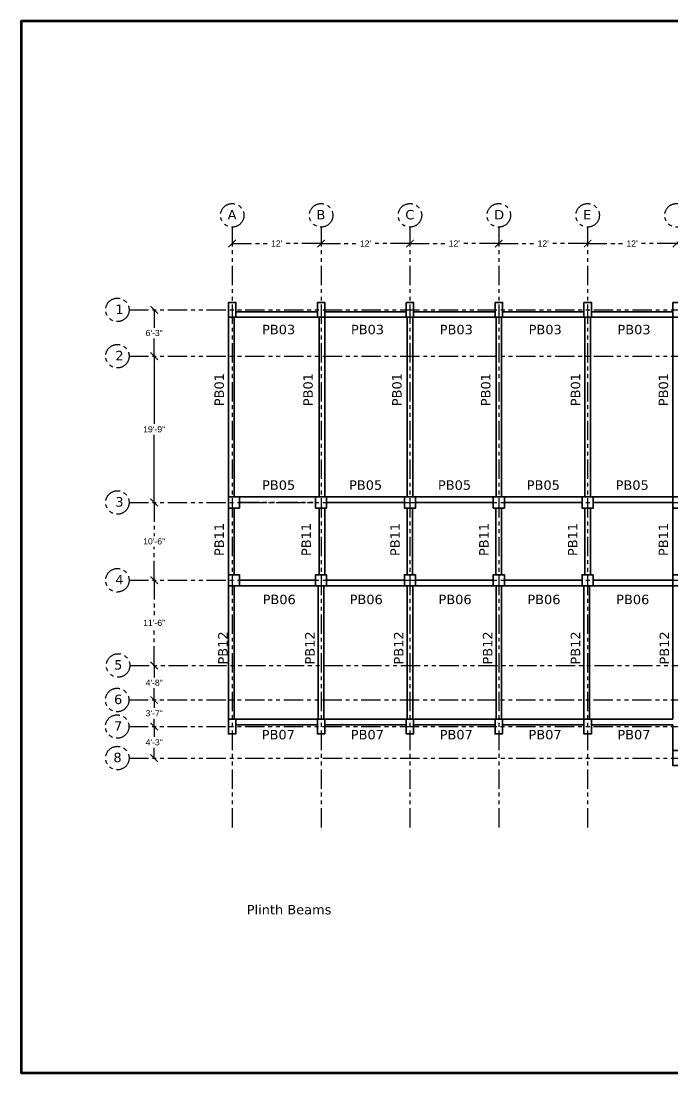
# Model space of a CAD drawing. Header units: feet. Extents: x 15113 to 123217, y -97269 to -8247.
# Drawn here: x 40909 to 41966, y -46489 to -44785 of the extents above; entities that cross this region are included whole.
import ezdxf

# ---------------------------------------------------------------- set-up
doc = ezdxf.new("R2010")
doc.units = ezdxf.units.FT
doc.header["$LTSCALE"] = 50.2
doc.header["$MEASUREMENT"] = 0
doc.header["$PDMODE"] = 3
doc.linetypes.add('PHANTOM2', pattern=[1.25, 0.625, -0.125, 0.125, -0.125, 0.125, -0.125])
doc.layers.get('0').update_dxf_attribs({"lineweight": 35})
for name, color, linetype, lineweight in [('drg seal', 250, 'Continuous', 120), ('Str Beam', 10, 'Continuous', 35), ('Str Column', 50, 'Continuous', 35), ('Str LBL', 3, 'Continuous', 35)]:
    doc.layers.add(name, color=color, linetype=linetype, lineweight=lineweight)
doc.layers.add('drg seal txt', color=7, linetype='Continuous')
doc.layers.add('Str grid', color=7, linetype='Continuous', true_color=0x17d337)
doc.styles.get("Standard").update_dxf_attribs({"font": 'arial.ttf'})
doc.dimstyles.new('Copy of Standard', dxfattribs={"dimscale": 40, "dimtxt": 0.25, "dimasz": 0.3, "dimexe": 0.18, "dimexo": 5, "dimgap": 0.09, "dimtad": 0, "dimtih": 1, "dimtoh": 1, "dimdec": 0, "dimzin": 0, "dimdsep": 46, "dimlunit": 4, "dimtxsty": 'Standard', "dimcen": 0.2, "dimse1": 1, "dimse2": 1, "dimadec": 0, "dimazin": 0, "dimtfac": 1, "dimtdec": 0, "dimtofl": 0, "dimtmove": 0, "dimatfit": 3, "dimfxl": 1, "dimtolj": 1, "dimtzin": 0, "dimarcsym": 0})

# ---------------------------------------------------------------- blocks, each defined once
blk = doc.blocks.new('_ArchTick')
at = {"color": 0, "linetype": 'ByBlock', "const_width": 0.15}
blk.add_lwpolyline([(-0.5, -0.5), (0.5, 0.5)], dxfattribs=at)
blk = doc.blocks.new('*D721')
at = {"layer": 'Defpoints', "color": 0, "linetype": 'PHANTOM2', "transparency": 16777216}
for p in [(41251.6, -45145.6), (41395.6, -45145.6), (41395.6, -45145.6)]:
    blk.add_point(p, dxfattribs=at)
at = {"layer": 'Str grid', "color": 0, "linetype": 'PHANTOM2', "lineweight": -2, "transparency": 16777216}
for p, q in [((41251.6, -45145.6), (41312, -45145.6)), ((41395.6, -45145.6), (41335.3, -45145.6))]:
    blk.add_line(p, q, dxfattribs=at)
at = {"layer": 'Str grid', "color": 0, "linetype": 'PHANTOM2', "lineweight": -2, "transparency": 16777216, "xscale": 12, "yscale": 12, "zscale": 12, "rotation": 180}
blk.add_blockref('_ArchTick', (41251.6, -45145.6), dxfattribs=at)
at = {"layer": 'Str grid', "color": 0, "linetype": 'PHANTOM2', "lineweight": -2, "transparency": 16777216, "xscale": 12, "yscale": 12, "zscale": 12}
blk.add_blockref('_ArchTick', (41395.6, -45145.6), dxfattribs=at)
at = {"layer": 'Str grid', "color": 0, "linetype": 'PHANTOM2', "transparency": 16777216, "insert": (41323.6, -45145.6), "char_height": 10, "attachment_point": 5}
blk.add_mtext("\\A1;12'", dxfattribs=at)
blk = doc.blocks.new('*D722')
at = {"layer": 'Defpoints', "color": 0, "linetype": 'PHANTOM2', "transparency": 16777216}
for p in [(41395.6, -45145.6), (41539.6, -45145.6), (41539.6, -45145.6)]:
    blk.add_point(p, dxfattribs=at)
at = {"layer": 'Str grid', "color": 0, "linetype": 'PHANTOM2', "lineweight": -2, "transparency": 16777216}
for p, q in [((41395.6, -45145.6), (41456, -45145.6)), ((41539.6, -45145.6), (41479.3, -45145.6))]:
    blk.add_line(p, q, dxfattribs=at)
at = {"layer": 'Str grid', "color": 0, "linetype": 'PHANTOM2', "lineweight": -2, "transparency": 16777216, "xscale": 12, "yscale": 12, "zscale": 12, "rotation": 180}
blk.add_blockref('_ArchTick', (41395.6, -45145.6), dxfattribs=at)
at = {"layer": 'Str grid', "color": 0, "linetype": 'PHANTOM2', "lineweight": -2, "transparency": 16777216, "xscale": 12, "yscale": 12, "zscale": 12}
blk.add_blockref('_ArchTick', (41539.6, -45145.6), dxfattribs=at)
at = {"layer": 'Str grid', "color": 0, "linetype": 'PHANTOM2', "transparency": 16777216, "insert": (41467.6, -45145.6), "char_height": 10, "attachment_point": 5}
blk.add_mtext("\\A1;12'", dxfattribs=at)
blk = doc.blocks.new('*D723')
at = {"layer": 'Defpoints', "color": 0, "linetype": 'PHANTOM2', "transparency": 16777216}
for p in [(41539.6, -45145.6), (41683.6, -45145.6), (41683.6, -45145.6)]:
    blk.add_point(p, dxfattribs=at)
at = {"layer": 'Str grid', "color": 0, "linetype": 'PHANTOM2', "lineweight": -2, "transparency": 16777216}
for p, q in [((41539.6, -45145.6), (41600, -45145.6)), ((41683.6, -45145.6), (41623.3, -45145.6))]:
    blk.add_line(p, q, dxfattribs=at)
at = {"layer": 'Str grid', "color": 0, "linetype": 'PHANTOM2', "lineweight": -2, "transparency": 16777216, "xscale": 12, "yscale": 12, "zscale": 12, "rotation": 180}
blk.add_blockref('_ArchTick', (41539.6, -45145.6), dxfattribs=at)
at = {"layer": 'Str grid', "color": 0, "linetype": 'PHANTOM2', "lineweight": -2, "transparency": 16777216, "xscale": 12, "yscale": 12, "zscale": 12}
blk.add_blockref('_ArchTick', (41683.6, -45145.6), dxfattribs=at)
at = {"layer": 'Str grid', "color": 0, "linetype": 'PHANTOM2', "transparency": 16777216, "insert": (41611.6, -45145.6), "char_height": 10, "attachment_point": 5}
blk.add_mtext("\\A1;12'", dxfattribs=at)
blk = doc.blocks.new('*D724')
at = {"layer": 'Defpoints', "color": 0, "linetype": 'PHANTOM2', "transparency": 16777216}
for p in [(41683.6, -45145.6), (41827.6, -45145.6), (41827.6, -45145.6)]:
    blk.add_point(p, dxfattribs=at)
at = {"layer": 'Str grid', "color": 0, "linetype": 'PHANTOM2', "lineweight": -2, "transparency": 16777216}
for p, q in [((41683.6, -45145.6), (41744, -45145.6)), ((41827.6, -45145.6), (41767.3, -45145.6))]:
    blk.add_line(p, q, dxfattribs=at)
at = {"layer": 'Str grid', "color": 0, "linetype": 'PHANTOM2', "lineweight": -2, "transparency": 16777216, "xscale": 12, "yscale": 12, "zscale": 12, "rotation": 180}
blk.add_blockref('_ArchTick', (41683.6, -45145.6), dxfattribs=at)
at = {"layer": 'Str grid', "color": 0, "linetype": 'PHANTOM2', "lineweight": -2, "transparency": 16777216, "xscale": 12, "yscale": 12, "zscale": 12}
blk.add_blockref('_ArchTick', (41827.6, -45145.6), dxfattribs=at)
at = {"layer": 'Str grid', "color": 0, "linetype": 'PHANTOM2', "transparency": 16777216, "insert": (41755.6, -45145.6), "char_height": 10, "attachment_point": 5}
blk.add_mtext("\\A1;12'", dxfattribs=at)
blk = doc.blocks.new('*D725')
at = {"layer": 'Defpoints', "color": 0, "linetype": 'PHANTOM2', "transparency": 16777216}
for p in [(41827.6, -45145.6), (41971.6, -45145.6), (41971.6, -45145.6)]:
    blk.add_point(p, dxfattribs=at)
at = {"layer": 'Str grid', "color": 0, "linetype": 'PHANTOM2', "lineweight": -2, "transparency": 16777216}
for p, q in [((41827.6, -45145.6), (41888, -45145.6)), ((41971.6, -45145.6), (41911.3, -45145.6))]:
    blk.add_line(p, q, dxfattribs=at)
at = {"layer": 'Str grid', "color": 0, "linetype": 'PHANTOM2', "lineweight": -2, "transparency": 16777216, "xscale": 12, "yscale": 12, "zscale": 12, "rotation": 180}
blk.add_blockref('_ArchTick', (41827.6, -45145.6), dxfattribs=at)
at = {"layer": 'Str grid', "color": 0, "linetype": 'PHANTOM2', "lineweight": -2, "transparency": 16777216, "xscale": 12, "yscale": 12, "zscale": 12}
blk.add_blockref('_ArchTick', (41971.6, -45145.6), dxfattribs=at)
at = {"layer": 'Str grid', "color": 0, "linetype": 'PHANTOM2', "transparency": 16777216, "insert": (41899.6, -45145.6), "char_height": 10, "attachment_point": 5}
blk.add_mtext("\\A1;12'", dxfattribs=at)
blk = doc.blocks.new('*D726')
at = {"layer": 'Defpoints', "color": 0, "linetype": 'PHANTOM2', "transparency": 16777216}
for p in [(41971.6, -45145.6), (42115.6, -45145.6), (42115.6, -45145.6)]:
    blk.add_point(p, dxfattribs=at)
at = {"layer": 'Str grid', "color": 0, "linetype": 'PHANTOM2', "lineweight": -2, "transparency": 16777216}
for p, q in [((41971.6, -45145.6), (42032, -45145.6)), ((42115.6, -45145.6), (42055.3, -45145.6))]:
    blk.add_line(p, q, dxfattribs=at)
at = {"layer": 'Str grid', "color": 0, "linetype": 'PHANTOM2', "lineweight": -2, "transparency": 16777216, "xscale": 12, "yscale": 12, "zscale": 12, "rotation": 180}
blk.add_blockref('_ArchTick', (41971.6, -45145.6), dxfattribs=at)
at = {"layer": 'Str grid', "color": 0, "linetype": 'PHANTOM2', "lineweight": -2, "transparency": 16777216, "xscale": 12, "yscale": 12, "zscale": 12}
blk.add_blockref('_ArchTick', (42115.6, -45145.6), dxfattribs=at)
at = {"layer": 'Str grid', "color": 0, "linetype": 'PHANTOM2', "transparency": 16777216, "insert": (42043.6, -45145.6), "char_height": 10, "attachment_point": 5}
blk.add_mtext("\\A1;12'", dxfattribs=at)
blk = doc.blocks.new('*D867')
at = {"layer": 'Defpoints', "color": 0, "linetype": 'PHANTOM2', "transparency": 16777216}
for p in [(41125.1, -45565.1), (41125.1, -45691.1), (41125.1, -45691.1)]:
    blk.add_point(p, dxfattribs=at)
at = {"layer": 'Str grid', "color": 0, "linetype": 'PHANTOM2', "lineweight": -2, "transparency": 16777216}
for p, q in [((41125.1, -45565.1), (41125.1, -45619.4)), ((41125.1, -45691.1), (41125.1, -45636.8))]:
    blk.add_line(p, q, dxfattribs=at)
at = {"layer": 'Str grid', "color": 0, "linetype": 'PHANTOM2', "lineweight": -2, "transparency": 16777216, "xscale": 12, "yscale": 12, "zscale": 12}
for p, rotation in [((41125.1, -45565.1), 90), ((41125.1, -45691.1), 270)]:
    blk.add_blockref('_ArchTick', p, dxfattribs=dict(at, rotation=rotation))
at = {"layer": 'Str grid', "color": 0, "linetype": 'PHANTOM2', "transparency": 16777216, "insert": (41125.1, -45628.1), "char_height": 10, "attachment_point": 5}
blk.add_mtext('\\A1;10\'-6"', dxfattribs=at)
blk = doc.blocks.new('*D868')
at = {"layer": 'Defpoints', "color": 0, "linetype": 'PHANTOM2', "transparency": 16777216}
for p in [(41125.1, -45691.1), (41125.1, -45829.1), (41125.1, -45829.1)]:
    blk.add_point(p, dxfattribs=at)
at = {"layer": 'Str grid', "color": 0, "linetype": 'PHANTOM2', "lineweight": -2, "transparency": 16777216}
for p, q in [((41125.1, -45691.1), (41125.1, -45751.4)), ((41125.1, -45829.1), (41125.1, -45768.8))]:
    blk.add_line(p, q, dxfattribs=at)
at = {"layer": 'Str grid', "color": 0, "linetype": 'PHANTOM2', "lineweight": -2, "transparency": 16777216, "xscale": 12, "yscale": 12, "zscale": 12}
for p, rotation in [((41125.1, -45691.1), 90), ((41125.1, -45829.1), 270)]:
    blk.add_blockref('_ArchTick', p, dxfattribs=dict(at, rotation=rotation))
at = {"layer": 'Str grid', "color": 0, "linetype": 'PHANTOM2', "transparency": 16777216, "insert": (41125.1, -45760.1), "char_height": 10, "attachment_point": 5}
blk.add_mtext('\\A1;11\'-6"', dxfattribs=at)
blk = doc.blocks.new('*D869')
at = {"layer": 'Defpoints', "color": 0, "linetype": 'PHANTOM2', "transparency": 16777216}
for p in [(41125.1, -45829.1), (41125.1, -45829.1), (41125.1, -45885)]:
    blk.add_point(p, dxfattribs=at)
at = {"layer": 'Str grid', "color": 0, "linetype": 'PHANTOM2', "lineweight": -2, "transparency": 16777216}
for p, q in [((41125.1, -45829.1), (41125.1, -45848.4)), ((41125.1, -45885), (41125.1, -45865.8))]:
    blk.add_line(p, q, dxfattribs=at)
at = {"layer": 'Str grid', "color": 0, "linetype": 'PHANTOM2', "lineweight": -2, "transparency": 16777216, "xscale": 12, "yscale": 12, "zscale": 12}
for p, rotation in [((41125.1, -45829.1), 90), ((41125.1, -45885), 270)]:
    blk.add_blockref('_ArchTick', p, dxfattribs=dict(at, rotation=rotation))
at = {"layer": 'Str grid', "color": 0, "linetype": 'PHANTOM2', "transparency": 16777216, "insert": (41125.1, -45857.1), "char_height": 10, "attachment_point": 5}
blk.add_mtext('\\A1;4\'-8"', dxfattribs=at)
blk = doc.blocks.new('*D864')
at = {"layer": 'Defpoints', "color": 0, "linetype": 'PHANTOM2', "transparency": 16777216}
for p in [(41125.1, -45885), (41125.1, -45928.1), (41125.1, -45928.1)]:
    blk.add_point(p, dxfattribs=at)
at = {"layer": 'Str grid', "color": 0, "linetype": 'PHANTOM2', "lineweight": -2, "transparency": 16777216}
for p, q in [((41125.1, -45885), (41125.1, -45897.8)), ((41125.1, -45928.1), (41125.1, -45915.3))]:
    blk.add_line(p, q, dxfattribs=at)
at = {"layer": 'Str grid', "color": 0, "linetype": 'PHANTOM2', "lineweight": -2, "transparency": 16777216, "xscale": 12, "yscale": 12, "zscale": 12}
for p, rotation in [((41125.1, -45885), 90), ((41125.1, -45928.1), 270)]:
    blk.add_blockref('_ArchTick', p, dxfattribs=dict(at, rotation=rotation))
at = {"layer": 'Str grid', "color": 0, "linetype": 'PHANTOM2', "transparency": 16777216, "insert": (41125.1, -45906.6), "char_height": 10, "attachment_point": 5}
blk.add_mtext('\\A1;3\'-7"', dxfattribs=at)
blk = doc.blocks.new('*D870')
at = {"layer": 'Defpoints', "color": 0, "linetype": 'PHANTOM2', "transparency": 16777216}
for p in [(41125.1, -45928.1), (41125.1, -45979.1), (41125.1, -45979.1)]:
    blk.add_point(p, dxfattribs=at)
at = {"layer": 'Str grid', "color": 0, "linetype": 'PHANTOM2', "lineweight": -2, "transparency": 16777216}
for p, q in [((41125.1, -45928.1), (41125.1, -45944.9)), ((41125.1, -45979.1), (41125.1, -45962.3))]:
    blk.add_line(p, q, dxfattribs=at)
at = {"layer": 'Str grid', "color": 0, "linetype": 'PHANTOM2', "lineweight": -2, "transparency": 16777216, "xscale": 12, "yscale": 12, "zscale": 12}
for p, rotation in [((41125.1, -45928.1), 90), ((41125.1, -45979.1), 270)]:
    blk.add_blockref('_ArchTick', p, dxfattribs=dict(at, rotation=rotation))
at = {"layer": 'Str grid', "color": 0, "linetype": 'PHANTOM2', "transparency": 16777216, "insert": (41125.1, -45953.6), "char_height": 10, "attachment_point": 5}
blk.add_mtext('\\A1;4\'-3"', dxfattribs=at)
blk = doc.blocks.new('*D865')
at = {"layer": 'Defpoints', "color": 0, "linetype": 'PHANTOM2', "ltscale": 150, "transparency": 16777216}
for p in [(41125.1, -45328.1), (41125.1, -45328.1), (41125.1, -45565.1)]:
    blk.add_point(p, dxfattribs=at)
at = {"layer": 'Str grid', "color": 0, "linetype": 'PHANTOM2', "lineweight": -2, "ltscale": 150, "transparency": 16777216}
for p, q in [((41125.1, -45328.1), (41125.1, -45437.9)), ((41125.1, -45565.1), (41125.1, -45455.3))]:
    blk.add_line(p, q, dxfattribs=at)
at = {"layer": 'Str grid', "color": 0, "linetype": 'PHANTOM2', "lineweight": -2, "ltscale": 150, "transparency": 16777216, "xscale": 12, "yscale": 12, "zscale": 12}
for p, rotation in [((41125.1, -45328.1), 90), ((41125.1, -45565.1), 270)]:
    blk.add_blockref('_ArchTick', p, dxfattribs=dict(at, rotation=rotation))
at = {"layer": 'Str grid', "color": 0, "linetype": 'PHANTOM2', "ltscale": 150, "transparency": 16777216, "insert": (41125.1, -45446.6), "char_height": 10, "attachment_point": 5}
blk.add_mtext('\\A1;19\'-9"', dxfattribs=at)
blk = doc.blocks.new('*D866')
at = {"layer": 'Defpoints', "color": 0, "linetype": 'PHANTOM2', "ltscale": 150, "transparency": 16777216}
for p in [(41125.1, -45253.1), (41125.1, -45328.1), (41125.1, -45328.1)]:
    blk.add_point(p, dxfattribs=at)
at = {"layer": 'Str LBL', "color": 0, "linetype": 'PHANTOM2', "lineweight": -2, "ltscale": 150, "transparency": 16777216}
for p, q in [((41125.1, -45253.1), (41125.1, -45281.9)), ((41125.1, -45328.1), (41125.1, -45299.3))]:
    blk.add_line(p, q, dxfattribs=at)
at = {"layer": 'Str LBL', "color": 0, "linetype": 'PHANTOM2', "lineweight": -2, "ltscale": 150, "transparency": 16777216, "xscale": 12, "yscale": 12, "zscale": 12}
for p, rotation in [((41125.1, -45253.1), 90), ((41125.1, -45328.1), 270)]:
    blk.add_blockref('_ArchTick', p, dxfattribs=dict(at, rotation=rotation))
at = {"layer": 'Str LBL', "color": 0, "linetype": 'PHANTOM2', "ltscale": 150, "transparency": 16777216, "insert": (41125.1, -45290.6), "char_height": 10, "attachment_point": 5}
blk.add_mtext('\\A1;6\'-3"', dxfattribs=at)

msp = doc.modelspace()

# ---------------------------------------------------------------- linework, layer by layer
at = {"layer": 'drg seal', "lineweight": 70}
msp.add_lwpolyline([(43162.40128, -46489.19371), (43162.40128, -44785.18658), (40909.29367, -44785.18658), (40909.29367, -46489.19371), (43162.09451, -46489.19371)], dxfattribs=at)
at = {"layer": 'Str Beam'}
for p, q in [((41257.63542, -45256.09296), (41389.63542, -45256.09296)), ((41401.63542, -45256.09296), (41533.63542, -45256.09296)), ((41545.63542, -45256.09296), (41677.63542, -45256.09296)), ((41689.63542, -45256.09296), (41821.63542, -45256.09296)), ((41833.63542, -45256.09296), (41965.63542, -45256.09296)), ((41245.63542, -45265.09257), (41245.62906, -45556.09257)), ((41254.63542, -45265.09277), (41254.62906, -45556.09257)), ((41257.63542, -45265.09296), (41389.63542, -45265.09296)), ((41392.63542, -45265.09296), (41392.63542, -45556.09257)), ((41401.63542, -45265.09296), (41533.63542, -45265.09296)), ((41401.63542, -45265.09296), (41401.63542, -45556.09257)), ((41535.13542, -45265.09257), (41535.13542, -45556.09257)), ((41544.13542, -45265.09257), (41544.13542, -45556.09257)), ((41545.63542, -45265.09296), (41677.63542, -45265.09296)), ((41679.13542, -45265.09257), (41679.13542, -45556.09257)), ((41688.13542, -45265.09257), (41688.13542, -45556.09257)), ((41689.63542, -45265.09296), (41821.63542, -45265.09296)), ((41823.13542, -45265.09257), (41823.13542, -45556.09257)), ((41832.13542, -45265.09257), (41832.13542, -45556.09257)), ((41833.63542, -45265.09296), (41965.63542, -45265.09296)), ((41965.63542, -45265.09257), (41965.63542, -45556.09257)), ((41263.62919, -45556.09257), (41386.63542, -45556.09257)), ((41404.63542, -45556.09257), (41530.63542, -45556.09257)), ((41404.63542, -45565.09257), (41530.63542, -45565.09257)), ((41548.63542, -45556.09257), (41674.63542, -45556.09257)), ((41548.63542, -45565.09257), (41674.63542, -45565.09257)), ((41692.63542, -45556.09257), (41818.63542, -45556.09257)), ((41692.63542, -45565.09257), (41818.63542, -45565.09257)), ((41836.63542, -45556.09257), (41965.63542, -45556.09257)), ((41836.63542, -45565.09257), (41965.63542, -45565.09257)), ((41245.62919, -45574.09257), (41245.62919, -45682.09257)), ((41254.62919, -45574.09257), (41254.62919, -45682.09257)), ((41392.63542, -45574.09257), (41392.63542, -45682.09257)), ((41401.63542, -45574.09257), (41401.63542, -45682.09257)), ((41534.98628, -45574.09257), (41534.98628, -45682.09257)), ((41543.98628, -45574.09257), (41543.98628, -45682.09257)), ((41678.98628, -45574.09257), (41678.98628, -45682.09257)), ((41687.98628, -45574.09257), (41687.98628, -45682.09257)), ((41823.13542, -45574.09257), (41823.13542, -45682.09257)), ((41832.13542, -45574.09257), (41832.13542, -45682.09257)), ((41965.63542, -45574.09257), (41965.63542, -45682.09257)), ((41245.62919, -45700.09257), (41245.62919, -45916.09257)), ((41254.62919, -45700.09257), (41254.62919, -45916.09257)), ((41263.62919, -45691.09257), (41386.63542, -45691.09257)), ((41263.62919, -45700.09257), (41386.63542, -45700.09257)), ((41391.13542, -45700.09257), (41391.13542, -45916.09257)), ((41400.13542, -45700.09257), (41400.13542, -45916.09257)), ((41404.63542, -45691.09257), (41530.63542, -45691.09257)), ((41404.63542, -45700.09257), (41530.63542, -45700.09257)), ((41535.13542, -45700.09257), (41535.13542, -45916.09257)), ((41544.13542, -45700.09257), (41544.13542, -45916.09257)), ((41548.63542, -45691.09257), (41674.63542, -45691.09257)), ((41548.63542, -45700.09257), (41674.63542, -45700.09257)), ((41679.13542, -45700.09257), (41679.13542, -45916.09257)), ((41688.13542, -45700.09257), (41688.13542, -45916.09257)), ((41692.63542, -45691.09257), (41818.63542, -45691.09257)), ((41692.63542, -45700.09257), (41818.63542, -45700.09257)), ((41821.63542, -45700.09257), (41821.63542, -45916.09257)), ((41830.63542, -45700.09257), (41830.63542, -45916.09257)), ((41965.63542, -45691.09257), (41836.63542, -45691.09257)), ((41965.63542, -45700.09257), (41836.63542, -45700.09257)), ((41965.63542, -45916.09257), (41965.63542, -45700.09257)), ((41257.62919, -45916.09257), (41389.62919, -45916.09257)), ((41401.63542, -45916.09257), (41533.62919, -45916.09257)), ((41545.62919, -45916.09257), (41677.62919, -45916.09257)), ((41689.62919, -45916.09257), (41821.62919, -45916.09257)), ((41833.62919, -45916.09257), (41965.63542, -45916.09257)), ((41257.62919, -45925.09257), (41389.62919, -45925.09257)), ((41401.63542, -45925.09257), (41533.62919, -45925.09257)), ((41545.62919, -45925.09257), (41677.62919, -45925.09257)), ((41689.62919, -45925.09257), (41821.62919, -45925.09257)), ((41833.62919, -45925.09246), (41965.63542, -45925.09257)), ((41965.63542, -45925.09257), (41965.63542, -45967.09257)), ((41965.63542, -45967.09257), (41965.63542, -45925.09257))]:
    msp.add_line(p, q, dxfattribs=at)
at = {"layer": 'Str Beam', "linetype": 'PHANTOM2'}
msp.add_line((41263.62919, -45565.09257), (41386.63542, -45565.09257), dxfattribs=at)
at = {"layer": 'Str Column', "linetype": 'Continuous'}
for points in [[(41257.63542, -45265.09296), (41257.63542, -45241.09296), (41245.63542, -45241.09296), (41245.63542, -45265.09257)], [(41257.32964, -45940.09257), (41257.32964, -45916.09257), (41245.32964, -45916.09257), (41245.32964, -45940.09218)]]:
    msp.add_lwpolyline(points, close=True, dxfattribs=at)
at = {"layer": 'Str Column', "color": 2, "linetype": 'Continuous'}
for points in [[(41389.63542, -45241.09257), (41401.63542, -45241.09257), (41401.63542, -45265.09257), (41389.63542, -45265.09257)], [(41533.63542, -45241.09257), (41545.63542, -45241.09257), (41545.63542, -45265.09257), (41533.63542, -45265.09257)], [(41677.63542, -45241.09257), (41689.63542, -45241.09257), (41689.63542, -45265.09257), (41677.63542, -45265.09257)], [(41821.63542, -45241.09257), (41833.63542, -45241.09257), (41833.63542, -45265.09257), (41821.63542, -45265.09257)], [(41965.63542, -45241.09257), (41977.63542, -45241.09257), (41977.63542, -45265.09257), (41965.63542, -45265.09257)], [(41389.62919, -45916.09257), (41401.62919, -45916.09257), (41401.62919, -45940.09257), (41389.62919, -45940.09257)], [(41533.62919, -45916.09257), (41545.62919, -45916.09257), (41545.62919, -45940.09257), (41533.62919, -45940.09257)], [(41677.62919, -45916.09257), (41689.62919, -45916.09257), (41689.62919, -45940.09257), (41677.62919, -45940.09257)], [(41821.62919, -45916.09257), (41833.62919, -45916.09257), (41833.62919, -45940.09257), (41821.62919, -45940.09257)], [(41965.62919, -45967.09257), (41977.62919, -45967.09257), (41977.62919, -45991.09257), (41965.62919, -45991.09257)]]:
    msp.add_lwpolyline(points, close=True, dxfattribs=at)
at = {"layer": 'Str Column', "color": 2}
for points in [[(41263.62919, -45556.09257), (41263.62919, -45574.09257), (41245.62919, -45574.09257), (41245.62919, -45556.09257)], [(41404.63542, -45556.09257), (41404.63542, -45574.09257), (41386.63542, -45574.09257), (41386.63542, -45556.09257)], [(41548.63542, -45556.09257), (41548.63542, -45574.09257), (41530.63542, -45574.09257), (41530.63542, -45556.09257)], [(41692.63542, -45556.09257), (41692.63542, -45574.09257), (41674.63542, -45574.09257), (41674.63542, -45556.09257)], [(41836.63542, -45556.09257), (41836.63542, -45574.09257), (41818.63542, -45574.09257), (41818.63542, -45556.09257)], [(41983.63542, -45556.09257), (41983.63542, -45574.09257), (41965.63542, -45574.09257), (41965.63542, -45556.09257)], [(41263.62919, -45682.09257), (41263.62919, -45700.09257), (41245.62919, -45700.09257), (41245.62919, -45682.09257)], [(41404.63542, -45682.09257), (41404.63542, -45700.09257), (41386.63542, -45700.09257), (41386.63542, -45682.09257)], [(41548.63542, -45682.09257), (41548.63542, -45700.09257), (41530.63542, -45700.09257), (41530.63542, -45682.09257)], [(41692.63542, -45682.09257), (41692.63542, -45700.09257), (41674.63542, -45700.09257), (41674.63542, -45682.09257)], [(41836.63542, -45682.09257), (41836.63542, -45700.09257), (41818.63542, -45700.09257), (41818.63542, -45682.09257)], [(41983.63542, -45682.09257), (41983.63542, -45700.09257), (41965.63542, -45700.09257), (41965.63542, -45682.09257)]]:
    msp.add_lwpolyline(points, close=True, dxfattribs=at)
at = {"layer": 'Str grid', "color": 0, "linetype": 'PHANTOM2'}
for p, q in [((41251.63542, -45118.923), (41251.63542, -46094.67436)), ((41395.63542, -45118.92261), (41395.63542, -46094.67396)), ((41539.63542, -45118.92261), (41539.63542, -46094.67396)), ((41683.63542, -45118.92261), (41683.63542, -46094.67396)), ((41827.63542, -45118.92261), (41827.63542, -46094.67396)), ((41084.50271, -45253.09277), (43010.14316, -45253.09277)), ((41084.50271, -45328.09257), (43010.14316, -45328.09257)), ((41084.49649, -45565.09257), (43010.13693, -45565.09257)), ((41084.49649, -45691.09257), (43010.13693, -45691.09257)), ((41085.63566, -45829.09257), (43011.2761, -45829.09257)), ((41084.18131, -45885.01928), (43009.82175, -45885.01928)), ((41084.18131, -45928.01928), (43009.82175, -45928.01928)), ((41084.50271, -45979.09257), (43010.14316, -45979.09257))]:
    msp.add_line(p, q, dxfattribs=at)
for centre in [(41251.63542, -45099.89541), (41395.63542, -45099.89502), (41539.63542, -45099.89502), (41683.63542, -45099.89502), (41827.63542, -45099.89502), (41971.63542, -45099.89502), (41065.47513, -45253.09277), (41065.47513, -45328.09257), (41065.4689, -45565.09257), (41065.4689, -45691.09257), (41066.60807, -45829.09257), (41065.15372, -45885.01928), (41065.16935, -45928.09237), (41065.47513, -45979.09257)]:
    msp.add_circle(centre, 19.02759, dxfattribs=at)

# ---------------------------------------------------------------- texts
at = {"layer": 'drg seal txt', "char_height": 15.2852164, "width": 2687.8083334, "attachment_point": 1}
for s, insert in [('{\\fVerdana|b0|i0|c0|p34;A}', (41244.15174, -45091.23688)), ('{\\fVerdana|b0|i0|c0|p34;B}', (41388.15174, -45091.23648)), ('{\\fVerdana|b0|i0|c0|p34;C}', (41532.15174, -45091.23648)), ('{\\fVerdana|b0|i0|c0|p34;D}', (41676.15174, -45091.23648)), ('{\\fVerdana|b0|i0|c0|p34;E}', (41820.15174, -45091.23648)), ('{\\fVerdana|b0|i0|c0|p34;1}', (41062.15592, -45244.43423)), ('{\\fVerdana|b0|i0|c0|p34;2}', (41062.15592, -45319.43403)), ('{\\fVerdana|b0|i0|c0|p34;3}', (41062.14969, -45556.43403)), ('{\\fVerdana|b0|i0|c0|p34;4}', (41062.14969, -45682.43403)), ('{\\fVerdana|b0|i0|c0|p34;5}', (41060.15096, -45820.43403)), ('{\\fVerdana|b0|i0|c0|p34;6}', (41060.07826, -45876.36074)), ('{\\fVerdana|b0|i0|c0|p34;7}', (41060.09389, -45919.43384)), ('{\\fVerdana|b0|i0|c0|p34;8}', (41059.01802, -45970.43403)), ('{\\fVerdana|b0|i0|c0|p34;Plinth Beams }', (41275.08573, -46217.00142))]:
    msp.add_mtext(s, dxfattribs=dict(at, insert=insert))
at = {"layer": 'Str LBL', "char_height": 15.2852164, "width": 28.177633, "attachment_point": 1}
for s, insert in [('{\\fVerdana|b0|i0|c0|p34;PB03}', (41299.96565, -45277.26002)), ('{\\fVerdana|b0|i0|c0|p34;PB03}', (41443.96565, -45277.26002)), ('{\\fVerdana|b0|i0|c0|p34;PB03}', (41587.96565, -45277.25963)), ('{\\fVerdana|b0|i0|c0|p34;PB03}', (41731.96565, -45277.26002)), ('{\\fVerdana|b0|i0|c0|p34;PB03}', (41875.96565, -45277.26002)), ('{\\fVerdana|b0|i0|c0|p34;PB05}', (41299.96565, -45529.25801)), ('{\\fVerdana|b0|i0|c0|p34;PB05}', (41440.97187, -45529.25801)), ('{\\fVerdana|b0|i0|c0|p34;PB05}', (41584.97187, -45529.25801)), ('{\\fVerdana|b0|i0|c0|p34;PB05}', (41728.97187, -45529.25801)), ('{\\fVerdana|b0|i0|c0|p34;PB05}', (41872.97187, -45529.25801)), ('{\\fVerdana|b0|i0|c0|p34;PB06}', (41300.88394, -45714.49517)), ('{\\fVerdana|b0|i0|c0|p34;PB06}', (41441.89017, -45714.49517)), ('{\\fVerdana|b0|i0|c0|p34;PB06}', (41585.89017, -45714.49517)), ('{\\fVerdana|b0|i0|c0|p34;PB06}', (41729.89017, -45714.49517)), ('{\\fVerdana|b0|i0|c0|p34;PB06}', (41873.89017, -45714.49517)), ('{\\fVerdana|b0|i0|c0|p34;PB07}', (41299.48078, -45933.48877)), ('{\\fVerdana|b0|i0|c0|p34;PB07}', (41443.78033, -45933.48877)), ('{\\fVerdana|b0|i0|c0|p34;PB07}', (41587.78033, -45933.48877)), ('{\\fVerdana|b0|i0|c0|p34;PB07}', (41731.78033, -45933.48877)), ('{\\fVerdana|b0|i0|c0|p34;PB07}', (41875.78033, -45933.48877))]:
    msp.add_mtext(s, dxfattribs=dict(at, insert=insert))
at = {"layer": 'Str LBL', "char_height": 15.2852164, "width": 28.177633, "attachment_point": 1, "rotation": 90}
for s, insert in [('{\\fVerdana|b0|i0|c0|p34;PB01}', (41222.78552, -45409.087)), ('{\\fVerdana|b0|i0|c0|p34;PB01}', (41366.78552, -45409.087)), ('{\\fVerdana|b0|i0|c0|p34;PB01}', (41510.78552, -45409.087)), ('{\\fVerdana|b0|i0|c0|p34;PB01}', (41654.78552, -45409.087)), ('{\\fVerdana|b0|i0|c0|p34;PB01}', (41800.28552, -45409.087)), ('{\\fVerdana|b0|i0|c0|p34;PB01}', (41942.78552, -45409.087)), ('{\\fVerdana|b0|i0|c0|p34;PB11}', (41222.78552, -45651.92441)), ('{\\fVerdana|b0|i0|c0|p34;PB11}', (41363.79175, -45651.92441)), ('{\\fVerdana|b0|i0|c0|p34;PB11}', (41507.79175, -45651.92441)), ('{\\fVerdana|b0|i0|c0|p34;PB11}', (41651.79175, -45651.92441)), ('{\\fVerdana|b0|i0|c0|p34;PB11}', (41795.79175, -45651.92441)), ('{\\fVerdana|b0|i0|c0|p34;PB11}', (41942.79175, -45651.92441)), ('{\\fVerdana|b0|i0|c0|p34;PB12}', (41228.7887, -45827.587)), ('{\\fVerdana|b0|i0|c0|p34;PB12}', (41369.79493, -45827.587)), ('{\\fVerdana|b0|i0|c0|p34;PB12}', (41513.79493, -45827.587)), ('{\\fVerdana|b0|i0|c0|p34;PB12}', (41657.79493, -45827.587)), ('{\\fVerdana|b0|i0|c0|p34;PB12}', (41800.29493, -45827.587)), ('{\\fVerdana|b0|i0|c0|p34;PB12}', (41944.29493, -45827.587))]:
    msp.add_mtext(s, dxfattribs=dict(at, insert=insert))

# ---------------------------------------------------------------- dimensions: what is measured, and where the dimension line sits
at = {"layer": 'Str grid', "color": 0, "linetype": 'PHANTOM2'}
for base, p1, p2, picture, middle in [((41395.63542, -45145.63512), (41251.63542, -45145.63512), (41395.63542, -45145.63512), '*D721', (41323.63542, -45145.63512)), ((41539.63542, -45145.63512), (41395.63542, -45145.63512), (41539.63542, -45145.63512), '*D722', (41467.63542, -45145.63512)), ((41683.63542, -45145.63512), (41539.63542, -45145.63512), (41683.63542, -45145.63512), '*D723', (41611.63542, -45145.63512)), ((41827.63542, -45145.63512), (41683.63542, -45145.63512), (41827.63542, -45145.63512), '*D724', (41755.63542, -45145.63512)), ((41971.63542, -45145.63512), (41827.63542, -45145.63512), (41971.63542, -45145.63512), '*D725', (41899.63542, -45145.63512)), ((42115.63542, -45145.63512), (41971.63542, -45145.63512), (42115.63542, -45145.63512), '*D726', (42043.63542, -45145.63512))]:
    dim = msp.add_linear_dim(base=base, p1=p1, p2=p2, dimstyle='Copy of Standard', override={"dimblk": 'ArchTick'}, dxfattribs=at)
    dim.commit()
    dim.dimension.update_dxf_attribs({"geometry": picture, "text_midpoint": middle})
at = {"layer": 'Str grid', "color": 0, "linetype": 'PHANTOM2', "ltscale": 150}
dim = msp.add_linear_dim(base=(41125.08904, -45328.09257), p1=(41125.08904, -45565.09257), p2=(41125.08904, -45328.09257), angle=90, dimstyle='Copy of Standard', override={"dimblk": 'ArchTick'}, dxfattribs=at)
dim.commit()
dim.dimension.update_dxf_attribs({"geometry": '*D865', "text_midpoint": (41125.08904, -45446.59257)})
at = {"layer": 'Str grid', "color": 0, "linetype": 'PHANTOM2'}
for base, p1, p2, picture, middle in [((41125.08904, -45691.09257), (41125.08904, -45565.09257), (41125.08904, -45691.09257), '*D867', (41125.08904, -45628.09257)), ((41125.08904, -45829.09257), (41125.08904, -45691.09257), (41125.08904, -45829.09257), '*D868', (41125.08904, -45760.09257)), ((41125.08904, -45829.09257), (41125.08904, -45885.01928), (41125.08904, -45829.09257), '*D869', (41125.08904, -45857.05592)), ((41125.08904, -45928.09237), (41125.08904, -45885.01928), (41125.08904, -45928.09237), '*D864', (41125.08904, -45906.55583)), ((41125.08904, -45979.09257), (41125.08904, -45928.09237), (41125.08904, -45979.09257), '*D870', (41125.08904, -45953.59247))]:
    dim = msp.add_linear_dim(base=base, p1=p1, p2=p2, angle=90, dimstyle='Copy of Standard', override={"dimblk": 'ArchTick'}, dxfattribs=at)
    dim.commit()
    dim.dimension.update_dxf_attribs({"geometry": picture, "text_midpoint": middle})
at = {"layer": 'Str LBL', "color": 0, "linetype": 'PHANTOM2', "ltscale": 150}
dim = msp.add_linear_dim(base=(41125.08904, -45328.09257), p1=(41125.08904, -45253.09277), p2=(41125.08904, -45328.09257), angle=90, dimstyle='Copy of Standard', override={"dimblk": 'ArchTick'}, dxfattribs=at)
dim.commit()
dim.dimension.update_dxf_attribs({"geometry": '*D866', "text_midpoint": (41125.08904, -45290.59267)})

doc.saveas('drawing.dxf')
